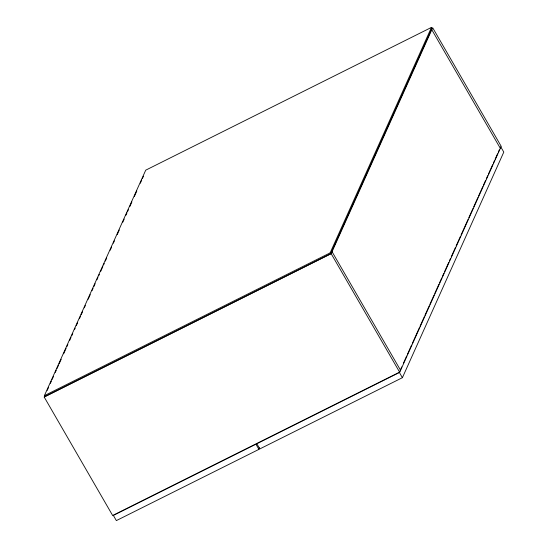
<?xml version="1.0" encoding="UTF-8"?>
<svg xmlns="http://www.w3.org/2000/svg" width="548" height="548" viewBox="0 0 548 548"><rect width="100%" height="100%" fill="white"/><g stroke="black" fill="none" stroke-linecap="round" stroke-linejoin="round"><path stroke-width="0.82" d="M44.402 395.642L145.734 170.161L431.475 27.4L431.988 28.291L330.65 253.765L44.915 396.533L44.402 395.642L330.136 252.881L431.475 27.4M44.21 397.053L331.156 253.683L432.687 27.77L501.228 146.371L399.698 372.291L112.751 515.654L44.21 397.053L44.806 395.731M47.203 390.402L48.601 387.285M50.354 383.395L51.402 381.059M52.101 379.497L53.498 376.387M55.252 372.489L56.3 370.153M56.999 368.599L58.403 365.482M59.102 363.92L61.205 359.248M63.65 353.796L66.103 348.343M66.801 346.788L67.849 344.452M69.603 340.555L71 337.445M71.706 335.883L72.754 333.547M74.501 329.656L75.199 328.094M76.254 325.759L77.652 322.642M79.405 318.751L80.453 316.415M81.152 314.853L82.556 311.744M84.303 307.846L85.351 305.51M88.153 299.276L90.256 294.605M92.002 290.714L93.05 288.378M93.756 286.816L95.153 283.706M96.907 279.809L97.955 277.473M98.654 275.918L99.352 274.356M100.757 271.239L102.853 266.568M103.551 265.013L104.257 263.451M105.305 261.115L106.702 258.005M110.203 250.217L111.607 247.1M113.354 243.202L114.402 240.867M117.204 234.64L119.306 229.961M122.807 222.173L124.204 219.063M125.958 215.165L127.006 212.829M127.705 211.275L128.403 209.713M129.808 206.603L131.904 201.924M134.356 196.472L136.808 191.026M140.309 183.238L141.706 180.121M142.405 178.559L143.46 176.223M258.93 449.367L255.848 444.031L113.278 515.264L116.361 520.6L258.93 449.367L259.636 447.805M500.701 146.761L503.79 152.097L402.403 377.688L259.834 448.915L256.752 443.579L399.321 372.352L400.019 370.791M400.725 369.229L401.773 366.886M403.527 362.982L406.685 355.96M407.39 354.398L411.596 345.028M412.302 343.466L419.316 327.855M420.015 326.293L424.227 316.929M424.926 315.367L429.139 306.003M429.838 304.441L434.05 295.071M434.749 293.509L438.962 284.145M439.66 282.583L441.77 277.898M442.469 276.336L443.873 273.212M444.572 271.657L448.785 262.286M449.483 260.725L450.538 258.382M451.237 256.82L455.45 247.456M456.148 245.894L460.361 236.531M461.06 234.969L468.081 219.358M468.78 217.796L472.986 208.425M473.691 206.863L477.897 197.499M478.603 195.937L482.809 186.573M483.514 185.012L485.617 180.326M486.323 178.764L487.72 175.641M488.426 174.079L492.631 164.715M493.337 163.153L494.385 160.811M495.091 159.249L497.543 153.789M498.248 152.228L499.297 149.885M431.803 29.743L500.338 148.344M332.047 251.71L400.588 370.311M331.156 253.683L399.698 372.291M399.321 372.352L402.403 377.688M330.136 252.881L330.65 253.765"/></g></svg>
